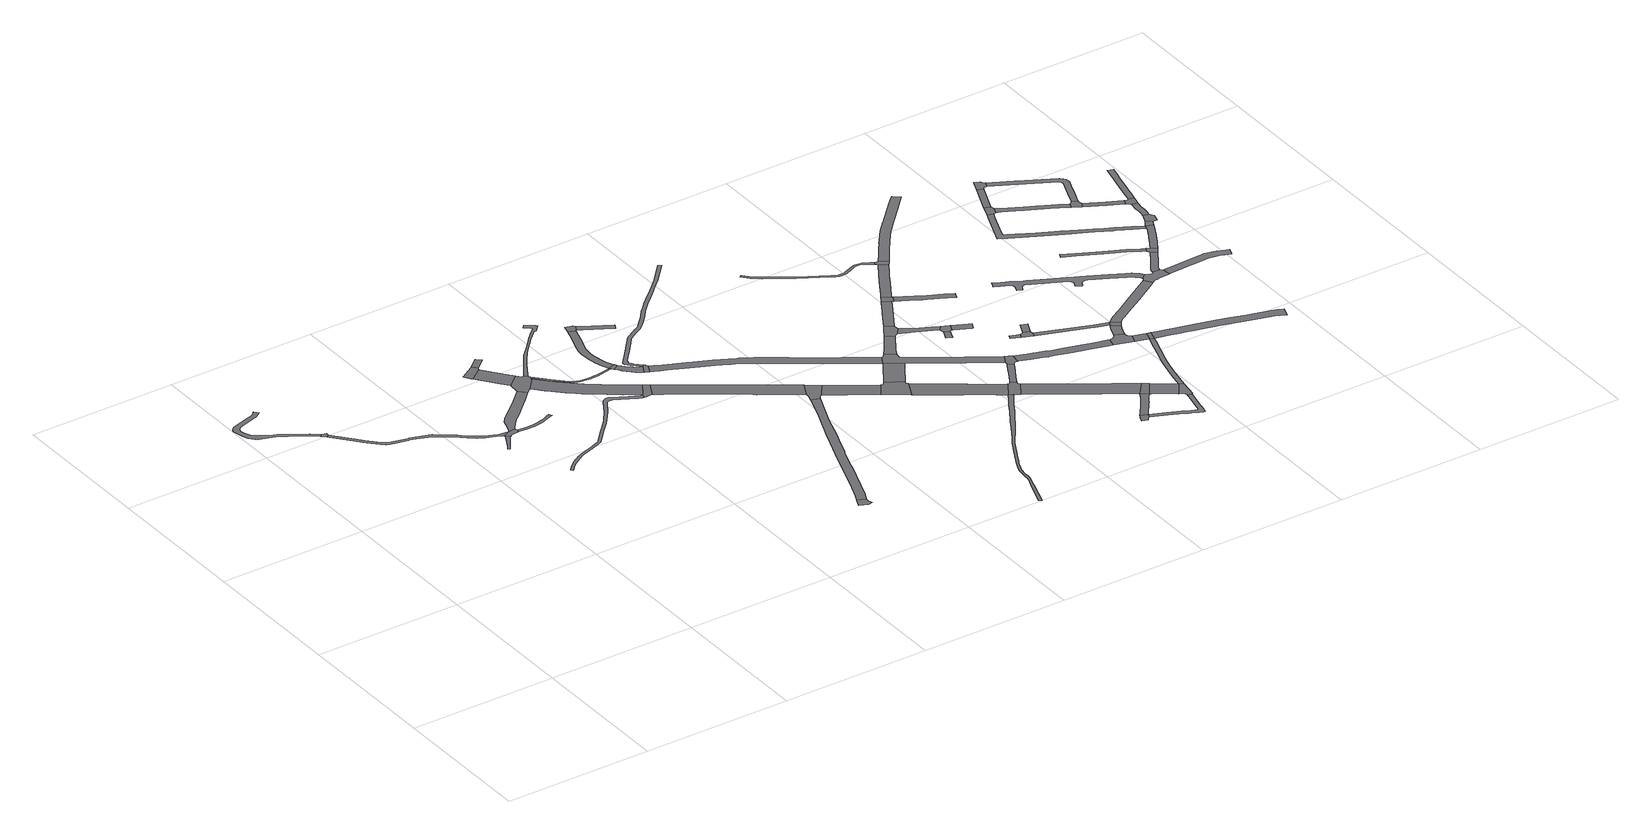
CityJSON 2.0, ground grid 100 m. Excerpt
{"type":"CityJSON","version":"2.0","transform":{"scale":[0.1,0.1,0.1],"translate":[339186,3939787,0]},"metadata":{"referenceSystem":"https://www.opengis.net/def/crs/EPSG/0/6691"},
"CityObjects":{
"road1":{"type":"Road","attributes":{"RoadStructureAttribute.sectionType":"1"},"geometry":[{"type":"MultiSurface","lod":"1","boundaries":[[[0,1,2,3,4,5,6,7,8,9,10,11,12,13,14,15,16,17,18,19,20,21,22,23,24,25,26,27,28,29,30,31,32,33,34,35,36,37,38,39,40,41,42,43,44,45,46]]]}]},
"road2":{"type":"Road","geometry":[{"type":"MultiSurface","lod":"1","boundaries":[[[47,48,49,50,51,23,22]]]}]},
"road3":{"type":"Road","attributes":{"RoadStructureAttribute.sectionType":"1"},"geometry":[{"type":"MultiSurface","lod":"1","boundaries":[[[52,53,54,55,56,57,58,59,60,61,62,63,64,65,66,67,68,69,70,48,47,71,72,73,74,75,76,77,78,79,80,81,82,83,84,85,86,87,88,89,90,91,92,93,94,95,96,97]]]}]},
"road4":{"type":"Road","geometry":[{"type":"MultiSurface","lod":"1","boundaries":[[[98,99,100,101,102,103,104,105]]]}]},
"road5":{"type":"Road","geometry":[{"type":"MultiSurface","lod":"1","boundaries":[[[106,97,96,98,105,107,108,109,110,111,112]]]}]},
"road6":{"type":"Road","attributes":{"RoadStructureAttribute.sectionType":"1"},"geometry":[{"type":"MultiSurface","lod":"1","boundaries":[[[113,114,115,116,117,118,119,120,121,122,123,124,125,126,127,128,129,130,131,132,110,109]]]}]},
"road7":{"type":"Road","attributes":{"RoadStructureAttribute.sectionType":"1"},"geometry":[{"type":"MultiSurface","lod":"1","boundaries":[[[133,134,135,136,137,138,139,140,141,142,143,144,145,146,147,148,149,150,106,112]]]}]},
"road8":{"type":"Road","attributes":{"RoadStructureAttribute.sectionType":"1"},"geometry":[{"type":"MultiSurface","lod":"1","boundaries":[[[151,152,153,154,155,156,157,158,159,160,161,162,163,164,165,166,167,168,169,170,171,172,173,174,175,176,177,178,179,180,181,182,183,184,185,186,187,188,189,190,191,192,193,194,195,196,197,198,199,200,201,202,203,204,205,206,207,208,209,210,211]]]}]},
"road9":{"type":"Road","geometry":[{"type":"MultiSurface","lod":"1","boundaries":[[[212,213,214,215,216,217,218,219,220]]]}]},
"road10":{"type":"Road","attributes":{"function":"2","RoadStructureAttribute.sectionType":"1"},"geometry":[{"type":"MultiSurface","lod":"1","boundaries":[[[221,222,223,224,217,216,225,226,227]]]}]},
"road11":{"type":"Road","geometry":[{"type":"MultiSurface","lod":"1","boundaries":[[[228,229,230,212,220]]]}]},
"road12":{"type":"Road","geometry":[{"type":"MultiSurface","lod":"1","boundaries":[[[231,232,233,234,235,236,237,238,239,240,241,242,243,244,245,246,247,248,249,250,251,252,253,254,255,256,257,258,259,260,261,262,263,264,265,266,221,227,141,140,267,268]]]}]},
"road13":{"type":"Road","attributes":{"function":"2","RoadStructureAttribute.sectionType":"1"},"geometry":[{"type":"MultiSurface","lod":"1","boundaries":[[[269,270,271,272,273,274,275,276,277,278,279,280,281,282,283,284,285,286,231,268]]]}]},
"road14":{"type":"Road","geometry":[{"type":"MultiSurface","lod":"1","boundaries":[[[287,288,289,290,291,292,293,294,295]]]}]},
"road15":{"type":"Road","attributes":{"RoadStructureAttribute.sectionType":"1"},"geometry":[{"type":"MultiSurface","lod":"1","boundaries":[[[296,297,298,299,300,301,302,303,304,305,306,307,308,309,310,311,312,313,314,315,316,264,263,317,318,319,320,321,322,323,324,325,326,327,328,329,330,331,332,333,334,335,336]]]}]},
"road16":{"type":"Road","geometry":[{"type":"MultiSurface","lod":"1","boundaries":[[[337,281,280,338,151,211,339,340,341,342,343]]]}]},
"road17":{"type":"Road","geometry":[{"type":"MultiSurface","lod":"1","boundaries":[[[344,345,247,246,346]]]}]},
"road18":{"type":"Road","attributes":{"RoadStructureAttribute.sectionType":"1"},"geometry":[{"type":"MultiSurface","lod":"1","boundaries":[[[347,348,349,350,351,352,344,346,353,354,355,356,357,358,359]]]}]},
"road19":{"type":"Road","attributes":{"RoadStructureAttribute.sectionType":"1"},"geometry":[{"type":"MultiSurface","lod":"1","boundaries":[[[360,361,362,363,364,365,366,367,368,369,370,371,372,373,374,375,247,345,376,377,378,379,380,381,382,383,384,385,386,387,388,389,390,391]]]}]},
"road20":{"type":"Road","geometry":[{"type":"MultiSurface","lod":"1","boundaries":[[[392,393,394,395,347,359,396,397]]]}]},
"road21":{"type":"Road","attributes":{"RoadStructureAttribute.sectionType":"1"},"geometry":[{"type":"MultiSurface","lod":"1","boundaries":[[[398,399,400,401,402,403,404,405,406,407,408,289,288,409,410,411,412,413,414,415,416,417,418,419]]]}]},
"road22":{"type":"Road","geometry":[{"type":"MultiSurface","lod":"1","boundaries":[[[390,420,421,422,423,424,425,426,427,391]]]}]},
"road23":{"type":"Road","attributes":{"function":"2","RoadStructureAttribute.sectionType":"1"},"geometry":[{"type":"MultiSurface","lod":"1","boundaries":[[[428,429,430,431,432,433,434,435,436,437,438,439,440,441,442,443,444,445,446,447,448,337,343]]]}]},
"road24":{"type":"Road","attributes":{"RoadStructureAttribute.sectionType":"1"},"geometry":[{"type":"MultiSurface","lod":"1","boundaries":[[[422,449,450,451,452,453,454,455,456,457,423]]]}]},
"road25":{"type":"Road","geometry":[{"type":"MultiSurface","lod":"1","boundaries":[[[458,438,437,459,460,461,398,419,462,463,464]]]}]},
"road26":{"type":"Road","attributes":{"RoadStructureAttribute.sectionType":"1"},"geometry":[{"type":"MultiSurface","lod":"1","boundaries":[[[395,465,466,467,468,469,470,471,472,473,474,475,476,477,478,479,480,481,482,483,484,485,486,487,488,489,490,491,492,493,494,495,496,497,498,499,500,501,502,503,504,505,506,507,508,509,510,511,512,513,514,515,516,517,518,519,520,521,522,523,524,525,526,527,528,529,347]]]}]},
"road27":{"type":"Road","attributes":{"RoadStructureAttribute.sectionType":"1"},"geometry":[{"type":"MultiSurface","lod":"1","boundaries":[[[530,531,532,533,534,535,536,537,538,539,540,541,542,543,544,545,546,547,548,549,550,551,552,553,554,555,556,557,558,559,560,561,562,563,564,565,566,567,568,569,570,571,392,397]]]}]},
"road28":{"type":"Road","attributes":{"function":"2","RoadStructureAttribute.sectionType":"1"},"geometry":[{"type":"MultiSurface","lod":"1","boundaries":[[[572,573,574,575,576,458,464]]]}]},
"road29":{"type":"Road","attributes":{"RoadStructureAttribute.sectionType":"1"},"geometry":[{"type":"MultiSurface","lod":"1","boundaries":[[[577,578,579,580,581,582,583,584,585,586,587,588,589,590,591,592,593,594,595,596,597,598,599,600,601,602,603,604,605,606,607,608,609,610,611,612,613,614,615,616,617,618,619,620,621,622,623,624,625,626,627,628,629,630,631,632,633,634,635,636,637,638]]]}]},
"road30":{"type":"Road","geometry":[{"type":"MultiSurface","lod":"1","boundaries":[[[639,640,641,642,643,644,645,646,647,575,574,648,649]]]}]},
"road31":{"type":"Road","geometry":[{"type":"MultiSurface","lod":"1","boundaries":[[[650,651,645,644,652,653,654,655,656]]]}]},
"road32":{"type":"Road","attributes":{"function":"2","RoadStructureAttribute.sectionType":"1"},"geometry":[{"type":"MultiSurface","lod":"1","boundaries":[[[657,658,659,660,661,662,639,649,663,664,665,666,667,668,638]]]}]},
"road33":{"type":"Road","attributes":{"RoadStructureAttribute.sectionType":"1"},"geometry":[{"type":"MultiSurface","lod":"1","boundaries":[[[669,670,671,672,673,674]]]}]},
"road34":{"type":"Road","attributes":{"RoadStructureAttribute.sectionType":"1"},"geometry":[{"type":"MultiSurface","lod":"1","boundaries":[[[655,675,676,677,678,679,680,681,682,683,684,685,686,687,688,689,690,691,692,693,694,672,671,695,547,546,656]]]}]},
"road35":{"type":"Road","geometry":[{"type":"MultiSurface","lod":"1","boundaries":[[[696,697,698,699,700,701,702,703,704,657,638,637,705,706]]]}]},
"road36":{"type":"Road","geometry":[{"type":"MultiSurface","lod":"1","boundaries":[[[707,708,669,674,709,710,711,712,713,714]]]}]},
"road37":{"type":"Road","attributes":{"RoadStructureAttribute.sectionType":"1"},"geometry":[{"type":"MultiSurface","lod":"1","boundaries":[[[701,715,716,717,718,719,720,721,722,702]]]}]},
"road38":{"type":"Road","attributes":{"RoadStructureAttribute.sectionType":"1"},"geometry":[{"type":"MultiSurface","lod":"1","boundaries":[[[723,724,725,726,727,711,710,728,729,730,731]]]}]},
"road39":{"type":"Road","attributes":{"RoadStructureAttribute.sectionType":"1"},"geometry":[{"type":"MultiSurface","lod":"1","boundaries":[[[713,732,733,734,735,736,737,714]]]}]},
"road40":{"type":"Road","geometry":[{"type":"MultiSurface","lod":"1","boundaries":[[[738,739,740,741]]]}]},
"road41":{"type":"Road","geometry":[{"type":"MultiSurface","lod":"1","boundaries":[[[742,743,744,685,684,745,746,747,718,717,748,749,750,751,752]]]}]},
"road42":{"type":"Road","geometry":[{"type":"MultiSurface","lod":"1","boundaries":[[[753,754,755,756,757,758,759,760]]]}]},
"road43":{"type":"Road","attributes":{"function":"2","RoadStructureAttribute.sectionType":"1"},"geometry":[{"type":"MultiSurface","lod":"1","boundaries":[[[761,762,763,764,765,696,706,766,767,768,769,770,771]]]}]},
"road44":{"type":"Road","attributes":{"RoadStructureAttribute.sectionType":"1"},"geometry":[{"type":"MultiSurface","lod":"1","boundaries":[[[772,773,774,775,776,777,778,779,780,781,782,783,784,785,786,787,788,789,790,791,792,793,794,795,796,797,798,799,800,801,802,803,804,805,806,807,808,809]]]}]},
"road45":{"type":"Road","geometry":[{"type":"MultiSurface","lod":"1","boundaries":[[[810,741,740,811,812,813,814,723,731]]]}]},
"road46":{"type":"Road","geometry":[{"type":"MultiSurface","lod":"1","boundaries":[[[733,815,816,817,818,819,734]]]}]},
"road47":{"type":"Road","attributes":{"RoadStructureAttribute.sectionType":"1"},"geometry":[{"type":"MultiSurface","lod":"1","boundaries":[[[820,821,822,823,824,825,814,813]]]}]},
"road48":{"type":"Road","attributes":{"RoadStructureAttribute.sectionType":"1"},"geometry":[{"type":"MultiSurface","lod":"1","boundaries":[[[826,827,828,829,830,753,760,831,832,833,834,835,836,837,770]]]}]},
"road49":{"type":"Road","attributes":{"RoadStructureAttribute.sectionType":"1"},"geometry":[{"type":"MultiSurface","lod":"1","boundaries":[[[759,838,839,840,841,842,843,844,845,846,847,848,849,850,851,852,853,854,855,856,857,858,859,860,861,862,863,760]]]}]},
"road50":{"type":"Road","attributes":{"RoadStructureAttribute.sectionType":"1"},"geometry":[{"type":"MultiSurface","lod":"1","boundaries":[[[864,865,866,867,868,869,870,871,818,817,872,873,874,875,876,877,878]]]}]},
"road51":{"type":"Road","attributes":{"RoadStructureAttribute.sectionType":"1"},"geometry":[{"type":"MultiSurface","lod":"1","boundaries":[[[879,880,881,882]]]}]},
"road52":{"type":"Road","attributes":{"RoadStructureAttribute.sectionType":"1"},"geometry":[{"type":"MultiSurface","lod":"1","boundaries":[[[815,883,884,885,886,887,888,889,890,891,892,816]]]}]},
"road53":{"type":"Road","geometry":[{"type":"MultiSurface","lod":"1","boundaries":[[[770,837,893,771]]]}]},
"road54":{"type":"Road","geometry":[{"type":"MultiSurface","lod":"1","boundaries":[[[894,895,896,897,898,899,900,901,902,879,882,903,904]]]}]},
"road55":{"type":"Road","attributes":{"RoadStructureAttribute.sectionType":"1"},"geometry":[{"type":"MultiSurface","lod":"1","boundaries":[[[905,906,907,908,909,910,911,912,913,914,915,742,752,916,917,918,919,920,921,922,923,924,925,926]]]}]},
"road56":{"type":"Road","attributes":{"function":"2","RoadStructureAttribute.sectionType":"1"},"geometry":[{"type":"MultiSurface","lod":"1","boundaries":[[[927,893,837,928,929,930]]]}]},
"road57":{"type":"Road","geometry":[{"type":"MultiSurface","lod":"1","boundaries":[[[931,932,899,898]]]}]},
"road58":{"type":"Road","geometry":[{"type":"MultiSurface","lod":"1","boundaries":[[[933,934,935,878,877,936,937,938,939,772,809]]]}]},
"road59":{"type":"Road","geometry":[{"type":"MultiSurface","lod":"1","boundaries":[[[940,941,942,927,930,943,944,945,852,851]]]}]},
"road60":{"type":"Road","attributes":{"RoadStructureAttribute.sectionType":"1"},"geometry":[{"type":"MultiSurface","lod":"1","boundaries":[[[903,946,947,948,949,950,951,952,953,904]]]}]},
"road61":{"type":"Road","attributes":{"RoadStructureAttribute.sectionType":"1"},"geometry":[{"type":"MultiSurface","lod":"1","boundaries":[[[954,955,956,957,958,959,960,961,962,963,927,942,964,965,966,967,968]]]}]},
"road62":{"type":"Road","geometry":[{"type":"MultiSurface","lod":"1","boundaries":[[[969,970,971,972,973,974,975,976,977,978,979,980,981,905,926]]]}]},
"road63":{"type":"Road","attributes":{"RoadStructureAttribute.sectionType":"1"},"geometry":[{"type":"MultiSurface","lod":"1","boundaries":[[[982,976,975,983,984,985]]]}]},
"road64":{"type":"Road","attributes":{"RoadStructureAttribute.sectionType":"1"},"geometry":[{"type":"MultiSurface","lod":"1","boundaries":[[[969,954,986,970]]]}]},
"road65":{"type":"Road","attributes":{"RoadStructureAttribute.sectionType":"1"},"geometry":[{"type":"MultiSurface","lod":"1","boundaries":[[[937,987,988,989,990,991,992,993,994,995,996,997,998,999,1000,1001,1002,1003,1004,1005,1006,1007,1008,1009,1010,1011,1012,1013,1014,1015,1016,1017,1018,1019,1020,938]]]}]},
"road66":{"type":"Road","geometry":[{"type":"MultiSurface","lod":"1","boundaries":[[[984,1021,1022,1023,950,949,985]]]}]},
"road67":{"type":"Road","geometry":[{"type":"MultiSurface","lod":"1","boundaries":[[[954,968,1024,986]]]}]},
"road68":{"type":"Road","attributes":{"RoadStructureAttribute.sectionType":"1"},"geometry":[{"type":"MultiSurface","lod":"1","boundaries":[[[1025,1026,1027,1028,1029,1030,1031,1032,1033,1034,1035,1036,1037,1038,1039,1040,1041,1042,1043,1044,1045,1046,1047,1048,1049,1050,1051,1052,1053,1054,1055,1056,1057,1058,1059,1060,1061,1062,1063,1064,1065,1066,1067,1068,1069,1070,1071]]]}]},
"road69":{"type":"Road","attributes":{"RoadStructureAttribute.sectionType":"1"},"geometry":[{"type":"MultiSurface","lod":"1","boundaries":[[[1072,1073,1074,1075,1076,1077,1078,1079,1080,1081,1082,1022,1021,1083,1084,1085,1086,1087,1088,1089,1090,1091]]]}]},
"road70":{"type":"Road","attributes":{"RoadStructureAttribute.sectionType":"1"},"geometry":[{"type":"MultiSurface","lod":"1","boundaries":[[[1092,1093,1094,1095,1096,1097,1098,1099,1100,1101,1102,1024,968,1103,1104,1105,1106,1107,1108,1109,1110,1111,1112,1113,1114,1115]]]}]},
"road71":{"type":"Road","geometry":[{"type":"MultiSurface","lod":"1","boundaries":[[[1116,1117,1118,1119,1120,1121,1122,1123]]]}]},
"road72":{"type":"Road","geometry":[{"type":"MultiSurface","lod":"1","boundaries":[[[1124,1125,1126,1127,1128,1129,1130,1131,1132,1133,1134,1135,1136,1137,1138,1139,1140,1141,1142,1143,1025,1071,1144,1145,1072,1091]]]}]},
"road73":{"type":"Road","attributes":{"RoadStructureAttribute.sectionType":"1"},"geometry":[{"type":"MultiSurface","lod":"1","boundaries":[[[1146,1147,1148,1149,1150,1151,1152,1153,1154,1155,1156,1157]]]}]},
"road74":{"type":"Road","attributes":{"RoadStructureAttribute.sectionType":"1"},"geometry":[{"type":"MultiSurface","lod":"1","boundaries":[[[1118,1117,1158,1159,1160]]]}]},
"road75":{"type":"Road","attributes":{"RoadStructureAttribute.sectionType":"1"},"geometry":[{"type":"MultiSurface","lod":"1","boundaries":[[[1161,1162,1163,1164,1165,1166,1167,1168,1169,1170,1171,1172,1173,1174,1175,1176,1120,1119,1177,1178,1179,1180,1181,1182,1183,1184,1185,1186,1187,1188,1189,1190,1191,1192]]]}]},
"road76":{"type":"Road","attributes":{"RoadStructureAttribute.sectionType":"1"},"geometry":[{"type":"MultiSurface","lod":"1","boundaries":[[[1193,1194,1195,1196,1197,1198,1199,1134,1133,1200,1201,1202,1203,1204]]]}]},
"road77":{"type":"Road","attributes":{"RoadStructureAttribute.sectionType":"1"},"geometry":[{"type":"MultiSurface","lod":"1","boundaries":[[[1205,1206,1207,1208,1209,1210,1116,1123,1211,1212,1213,1214,1215,1216,1217,1218]]]}]},
"road78":{"type":"Road","geometry":[{"type":"MultiSurface","lod":"1","boundaries":[[[1219,1220,1221,1222,1223,1224,1225,1160,1159,1226,1227,1228,1229,1230,1231]]]}]},
"road79":{"type":"Road","geometry":[{"type":"MultiSurface","lod":"1","boundaries":[[[1203,1232,1233,1234,1157,1156,1235,1236,1237,1238,1204]]]}]},
"road80":{"type":"Road","attributes":{"RoadStructureAttribute.sectionType":"1"},"geometry":[{"type":"MultiSurface","lod":"1","boundaries":[[[1239,1240,1241,1242,1243,1244,1245,1246,1247,1248,1249,1129,1128,1250,1251,1252,1253,1254,1255,1256,1257,1258,1259,1260,1261,1262]]]}]},
"road81":{"type":"Road","attributes":{"RoadStructureAttribute.sectionType":"1"},"geometry":[{"type":"MultiSurface","lod":"1","boundaries":[[[1230,1263,1264,1265,1266,1267,1268,1269,1270,1271,1272,1273,1274,1275,1276,1277,1278,1279,1280,1281,1282,1283,1231]]]}]},
"road82":{"type":"Road","geometry":[{"type":"MultiSurface","lod":"1","boundaries":[[[1217,1284,1285,1286,1287,1288,1273,1272,1289,1290,1218]]]}]},
"road83":{"type":"Road","attributes":{"RoadStructureAttribute.sectionType":"1"},"geometry":[{"type":"MultiSurface","lod":"1","boundaries":[[[1291,1292,1293,1294,1295,1234,1233,1296,1297,1298,1299,1300,1192,1191]]]}]},
"road84":{"type":"Road","geometry":[{"type":"MultiSurface","lod":"1","boundaries":[[[1301,1192,1300,1302]]]}]},
"road85":{"type":"Road","attributes":{"RoadStructureAttribute.sectionType":"1"},"geometry":[{"type":"MultiSurface","lod":"1","boundaries":[[[1303,1304,1305,1306,1286,1285]]]}]},
"road86":{"type":"Road","geometry":[{"type":"MultiSurface","lod":"1","boundaries":[[[1307,1308,1309,1310,1311,1301,1302,1312,1313]]]}]},
"road87":{"type":"Road","attributes":{"RoadStructureAttribute.sectionType":"1"},"geometry":[{"type":"MultiSurface","lod":"1","boundaries":[[[1314,1315,1316,1317,1318,1319,1320,1321,1322,1323,1324,1325,1326,1309,1308]]]}]},
"road88":{"type":"Road","geometry":[{"type":"MultiSurface","lod":"1","boundaries":[[[1327,1328,1305,1304,1329,1321,1320,1330,1331,1332]]]}]},
"road89":{"type":"Road","attributes":{"RoadStructureAttribute.sectionType":"1"},"geometry":[{"type":"MultiSurface","lod":"1","boundaries":[[[1333,1334,1335,1336,1337,1338,1332,1331,1339,1340,1341,1342,1343,1344,1345]]]}]}
},
"vertices":[
[210,3451,0],[195,3443,0],[171,3437,0],[55,3403,0],[35,3393,0],[19,3380,0],[11,3370,0],[8,3361,0],[8,3353,0],[8,3346,0],[19,3289,0],[28,3264,0],[38,3246,0],[63,3211,0],[74,3203,0],[84,3199,0],[141,3180,0],[180,3165,0],[181,3165,0],[215,3148,0],[247,3129,0],[353,3062,0],[405,3021,0],[420,3038,0],[366,3081,0],[259,3149,0],[205,3180,0],[185,3191,0],[126,3222,0],[114,3229,0],[95,3243,0],[81,3256,0],[67,3273,0],[52,3299,0],[46,3318,0],[44,3332,0],[46,3345,0],[52,3357,0],[68,3371,0],[88,3380,0],[179,3408,0],[206,3415,0],[214,3417,0],[222,3421,0],[232,3429,0],[253,3445,0],[231,3473,0],
[432,2992,0],[451,3007,0],[449,3020,0],[452,3028,0],[425,3035,0],
[1335,2432,0],[1289,2441,0],[1208,2473,0],[1173,2496,0],[1098,2557,0],[1080,2574,0],[1062,2590,0],[963,2663,0],[827,2706,0],[823,2707,0],[731,2728,0],[701,2735,0],[684,2742,0],[662,2758,0],[607,2816,0],[597,2828,0],[591,2835,0],[555,2880,0],[460,2994,0],[443,2980,0],[537,2865,0],[574,2820,0],[590,2800,0],[647,2741,0],[672,2722,0],[693,2713,0],[725,2706,0],[810,2687,0],[817,2685,0],[856,2672,0],[949,2641,0],[954,2637,0],[978,2620,0],[1017,2593,0],[1048,2572,0],[1068,2554,0],[1083,2540,0],[1090,2534,0],[1116,2511,0],[1125,2504,0],[1160,2476,0],[1202,2453,0],[1283,2421,0],[1304,2411,0],[1307,2409,0],[1349,2429,0],
[1309,2400,0],[1305,2389,0],[1257,2299,0],[1240,2272,0],[1253,2264,0],[1321,2366,0],[1335,2379,0],[1341,2385,0],
[1354,2430,0],[1349,2389,0],[1372,2394,0],[1402,2397,0],[1409,2421,0],[1404,2429,0],[1404,2438,0],
[1409,2396,0],[1431,2395,0],[1455,2391,0],[1516,2393,0],[1540,2395,0],[1564,2399,0],[1583,2404,0],[1608,2413,0],[1636,2424,0],[1670,2434,0],[1662,2456,0],[1642,2449,0],[1635,2446,0],[1608,2433,0],[1583,2425,0],[1564,2419,0],[1540,2416,0],[1516,2413,0],[1455,2412,0],[1431,2415,0],
[1416,2456,0],[1456,2505,0],[1465,2513,0],[1483,2528,0],[1517,2557,0],[1572,2609,0],[1638,2671,0],[1699,2729,0],[1656,2777,0],[1634,2756,0],[1570,2696,0],[1417,2561,0],[1395,2534,0],[1389,2524,0],[1378,2479,0],[1368,2452,0],[1365,2445,0],[1360,2438,0],
[2243,2319,0],[2236,2321,0],[2168,2356,0],[2076,2407,0],[2064,2411,0],[2043,2412,0],[2027,2406,0],[2014,2396,0],[2006,2386,0],[1945,2288,0],[1897,2221,0],[1874,2193,0],[1812,2129,0],[1755,2066,0],[1735,2046,0],[1727,2039,0],[1717,2032,0],[1706,2028,0],[1653,2008,0],[1574,1981,0],[1553,1972,0],[1539,1966,0],[1522,1956,0],[1501,1942,0],[1474,1924,0],[1437,1891,0],[1414,1867,0],[1426,1856,0],[1427,1855,0],[1432,1859,0],[1450,1878,0],[1485,1909,0],[1511,1927,0],[1532,1941,0],[1547,1950,0],[1561,1956,0],[1580,1964,0],[1659,1991,0],[1713,2011,0],[1725,2016,0],[1738,2024,0],[1746,2031,0],[1750,2035,0],[1768,2054,0],[1826,2118,0],[1888,2181,0],[1911,2210,0],[1963,2278,0],[2025,2369,0],[2029,2373,0],[2037,2377,0],[2040,2378,0],[2044,2379,0],[2046,2379,0],[2055,2378,0],[2056,2378,0],[2068,2374,0],[2155,2331,0],[2205,2303,0],[2227,2294,0],[2237,2292,0],
[1584,3155,0],[1577,3152,0],[1481,3093,0],[1509,3047,0],[1514,3041,0],[1603,3108,0],[1606,3114,0],[1609,3121,0],[1612,3124,0],
[1742,2926,0],[1705,2969,0],[1683,2998,0],[1606,3102,0],[1547,2996,0],[1619,2900,0],[1659,2853,0],
[1633,3142,0],[1681,3184,0],[1653,3214,0],
[1804,2842,0],[1801,2852,0],[1801,2858,0],[1881,2766,0],[1942,2707,0],[1974,2679,0],[1993,2667,0],[2008,2659,0],[2022,2655,0],[2066,2647,0],[2093,2646,0],[2128,2648,0],[2151,2649,0],[2172,2653,0],[2216,2660,0],[2254,2668,0],[2252,2680,0],[2214,2672,0],[2171,2665,0],[2149,2661,0],[2126,2660,0],[2093,2658,0],[2067,2659,0],[2025,2667,0],[2012,2670,0],[1999,2678,0],[1981,2689,0],[1950,2716,0],[1890,2774,0],[1810,2866,0],[1803,2874,0],[1801,2876,0],[1802,2879,0],[1782,2896,0],[1776,2893,0],[1768,2896,0],[1714,2743,0],[1732,2757,0],
[1737,2751,0],[1793,2689,0],[1822,2657,0],[1884,2600,0],[1908,2578,0],[1930,2559,0],[1945,2545,0],[1958,2535,0],[2075,2445,0],[2152,2389,0],[2162,2383,0],[2249,2326,0],[2309,2417,0],[2221,2474,0],[2144,2529,0],[2105,2559,0],[2027,2619,0],[1904,2732,0],
[2677,581,0],[2680,604,0],[2627,629,0],[2623,621,0],[2612,597,0],[2600,567,0],[2656,545,0],[2663,544,0],[2688,554,0],
[2092,3344,0],[2129,3312,0],[2130,3307,0],[2129,3305,0],[2129,3303,0],[2091,3271,0],[2068,3250,0],[2049,3229,0],[2011,3187,0],[1961,3134,0],[1960,3133,0],[1958,3131,0],[1941,3114,0],[1937,3109,0],[1927,3100,0],[1917,3089,0],[1915,3086,0],[1865,3018,0],[1854,3001,0],[1852,2998,0],[1824,2956,0],[1813,2900,0],[1874,2995,0],[1878,3001,0],[1902,3036,0],[1906,3042,0],[1943,3094,0],[1967,3122,0],[1970,3127,0],[1997,3156,0],[2006,3165,0],[2052,3213,0],[2067,3228,0],[2113,3271,0],[2131,3274,0],[2171,3314,0],[2165,3328,0],[2144,3340,0],[2112,3361,0],[2106,3366,0],[2089,3346,0],
[2345,2393,0],[2246,2321,0],[2249,2289,0],[2258,2290,0],[2278,2292,0],[2283,2293,0],[2295,2293,0],
[2310,2682,0],[2299,2699,0],[2268,2653,0],
[2426,2584,0],[2390,2601,0],[2373,2613,0],[2356,2628,0],[2339,2643,0],[2324,2660,0],[2286,2632,0],[2299,2612,0],[2317,2592,0],[2338,2572,0],[2356,2556,0],[2387,2533,0],[2397,2528,0],
[2276,3149,0],[2265,3111,0],[2252,3071,0],[2220,2975,0],[2211,2952,0],[2206,2926,0],[2206,2921,0],[2205,2904,0],[2204,2880,0],[2208,2829,0],[2209,2825,0],[2212,2807,0],[2217,2777,0],[2224,2750,0],[2232,2725,0],[2245,2695,0],[2290,2717,0],[2278,2743,0],[2272,2763,0],[2266,2788,0],[2261,2817,0],[2256,2848,0],[2254,2882,0],[2255,2903,0],[2256,2919,0],[2260,2939,0],[2267,2960,0],[2299,3054,0],[2313,3097,0],[2324,3134,0],[2326,3143,0],[2280,3159,0],
[2455,2572,0],[2452,2577,0],[2449,2589,0],[2446,2594,0],[2398,2527,0],[2427,2513,0],
[3037,1710,0],[3012,1635,0],[2986,1560,0],[2965,1510,0],[2884,1310,0],[2881,1302,0],[2813,1126,0],[2788,1057,0],[2687,774,0],[2682,761,0],[2648,676,0],[2703,652,0],[2743,753,0],[2813,949,0],[2822,973,0],[2869,1105,0],[2872,1113,0],[2921,1239,0],[2940,1289,0],[2962,1355,0],[2994,1450,0],[3094,1692,0],
[2329,3145,0],[2330,3145,0],[2333,3146,0],[2352,3183,0],[2346,3189,0],[2343,3195,0],[2295,3209,0],[2282,3167,0],
[2354,2255,0],[2542,2123,0],[2580,2097,0],[2757,1974,0],[2792,1950,0],[2806,1940,0],[2845,1914,0],[2897,1880,0],[3001,1810,0],[3050,1776,0],[3099,1871,0],[3060,1899,0],[2994,1943,0],[2955,1969,0],[2856,2036,0],[2853,2038,0],[2780,2089,0],[2641,2186,0],[2505,2281,0],[2417,2343,0],[2392,2360,0],
[2366,3126,0],[2473,3063,0],[2533,3030,0],[2536,3028,0],[2554,3063,0],[2537,3073,0],[2494,3097,0],[2434,3132,0],[2387,3160,0],
[3184,1810,0],[3052,1772,0],[3052,1766,0],[3049,1749,0],[3103,1706,0],[3113,1715,0],[3120,1719,0],
[2444,2598,0],[2397,2640,0],[2391,2649,0],[2383,2660,0],[2385,2681,0],[2390,2693,0],[2428,2738,0],[2439,2750,0],[2516,2842,0],[2517,2844,0],[2544,2876,0],[2550,2882,0],[2558,2888,0],[2577,2900,0],[2604,2916,0],[2620,2925,0],[2632,2932,0],[2648,2937,0],[2662,2947,0],[2674,2958,0],[2712,2995,0],[2731,3015,0],[2739,3023,0],[2760,3049,0],[2788,3083,0],[2801,3097,0],[2816,3112,0],[2849,3147,0],[2885,3179,0],[2958,3247,0],[2980,3268,0],[3050,3333,0],[3164,3460,0],[3145,3472,0],[3034,3349,0],[2972,3291,0],[2942,3264,0],[2869,3196,0],[2833,3163,0],[2800,3129,0],[2784,3113,0],[2770,3099,0],[2742,3064,0],[2722,3039,0],[2696,3012,0],[2658,2975,0],[2648,2965,0],[2637,2958,0],[2623,2953,0],[2609,2945,0],[2592,2935,0],[2565,2919,0],[2545,2907,0],[2535,2900,0],[2527,2891,0],[2520,2882,0],[2500,2858,0],[2421,2765,0],[2351,2683,0],[2349,2674,0],[2351,2663,0],[2364,2648,0],[2377,2637,0],[2387,2625,0],[2401,2610,0],
[2477,2489,0],[2484,2486,0],[2525,2468,0],[2583,2442,0],[2589,2440,0],[2647,2412,0],[2706,2387,0],[2790,2351,0],[2866,2313,0],[2876,2308,0],[2919,2288,0],[2993,2239,0],[3222,2081,0],[3235,2072,0],[3409,1952,0],[3463,1916,0],[3621,1810,0],[3657,1865,0],[3544,1940,0],[3524,1954,0],[3461,1996,0],[3446,2005,0],[3364,2062,0],[3321,2091,0],[3257,2135,0],[3196,2178,0],[3138,2219,0],[3105,2242,0],[3030,2293,0],[2954,2338,0],[2942,2344,0],[2910,2359,0],[2903,2363,0],[2896,2366,0],[2815,2407,0],[2733,2446,0],[2674,2471,0],[2669,2473,0],[2616,2499,0],[2565,2521,0],[2505,2548,0],[2490,2555,0],
[3173,1685,0],[3248,1633,0],[3417,1525,0],[3476,1611,0],[3216,1787,0],
[4000,1033,0],[3979,1002,0],[3976,997,0],[3939,933,0],[3888,854,0],[3883,846,0],[3820,738,0],[3816,732,0],[3779,675,0],[3750,630,0],[3738,609,0],[3722,580,0],[3709,554,0],[3671,484,0],[3661,464,0],[3648,441,0],[3633,410,0],[3625,392,0],[3619,378,0],[3612,355,0],[3605,312,0],[3603,273,0],[3601,250,0],[3596,232,0],[3588,211,0],[3583,197,0],[3579,187,0],[3565,158,0],[3546,102,0],[3514,8,0],[3533,1,0],[3581,142,0],[3584,150,0],[3592,181,0],[3602,206,0],[3610,228,0],[3616,248,0],[3618,272,0],[3620,310,0],[3627,352,0],[3633,373,0],[3639,386,0],[3646,404,0],[3661,434,0],[3667,444,0],[3675,457,0],[3685,477,0],[3715,534,0],[3736,573,0],[3763,622,0],[3788,658,0],[3793,666,0],[3822,703,0],[3838,726,0],[3869,772,0],[3944,886,0],[3964,917,0],[4004,986,0],[4007,990,0],[4061,1071,0],[4064,1077,0],[4038,1092,0],
[3620,1532,0],[3614,1540,0],[3611,1545,0],[3612,1552,0],[3614,1557,0],[3617,1564,0],[3504,1625,0],[3492,1610,0],[3487,1608,0],[3501,1464,0],[3565,1419,0],
[3620,1796,0],[3606,1775,0],[3698,1684,0],[3719,1715,0],[3721,1718,0],[3729,1731,0],[3623,1803,0],
[4103,1195,0],[3959,1292,0],[3953,1296,0],[3904,1331,0],[3786,1411,0],[3710,1469,0],[3672,1342,0],[3746,1293,0],[3817,1245,0],[3896,1193,0],[3958,1150,0],[3982,1133,0],
[3802,2049,0],[3720,1933,0],[3687,1889,0],[3748,1842,0],[3775,1889,0],[3855,2015,0],
[3732,1735,0],[3744,1728,0],[3819,1678,0],[3868,1642,0],[3910,1613,0],[3962,1578,0],[4031,1533,0],[4035,1530,0],[4182,1435,0],[4228,1403,0],[4263,1463,0],[4215,1491,0],[4097,1567,0],[4067,1587,0],[3983,1642,0],[3946,1667,0],[3905,1695,0],[3856,1731,0],[3768,1790,0],[3745,1805,0],[3665,1861,0],
[4165,1151,0],[4156,1161,0],[4155,1166,0],[4155,1171,0],[4161,1184,0],[4162,1185,0],[4126,1203,0],[4118,1194,0],[4113,1193,0],[4067,1077,0],[4102,1057,0],
[3846,2120,0],[3805,2054,0],[3858,2019,0],[3883,2031,0],[3920,2082,0],[3917,2085,0],[3917,2115,0],[3863,2148,0],
[4189,1234,0],[4224,1293,0],[4261,1357,0],[4227,1378,0],[4196,1326,0],[4189,1313,0],[4154,1254,0],[4134,1218,0],
[4140,1958,0],[4094,1980,0],[4029,2012,0],[3992,2032,0],[3963,2051,0],[3982,1988,0],[4081,1941,0],[4106,1929,0],[4115,1923,0],
[4011,2268,0],[4061,2350,0],[4007,2383,0],[4000,2371,0],[3957,2301,0],[3943,2279,0],
[4094,1832,0],[4129,1811,0],[4157,1874,0],[4122,1895,0],
[4308,1439,0],[4290,1448,0],[4286,1450,0],[4231,1401,0],[4232,1397,0],[4232,1393,0],[4268,1363,0],[4275,1369,0],[4285,1372,0],[4292,1373,0],[4298,1372,0],
[4553,461,0],[4551,455,0],[4543,440,0],[4528,403,0],[4565,389,0],[4575,403,0],[4586,413,0],[4600,439,0],
[4711,784,0],[4618,848,0],[4428,972,0],[4236,1104,0],[4226,1111,0],[4173,1010,0],[4366,878,0],[4502,789,0],[4555,755,0],[4690,661,0],[4760,750,0],
[4226,2772,0],[4221,2774,0],[4207,2781,0],[4179,2796,0],[4161,2806,0],[4139,2813,0],[4113,2816,0],[4095,2811,0],[4016,2779,0],[4002,2776,0],[3988,2775,0],[3972,2777,0],[3950,2785,0],[3932,2794,0],[3752,2901,0],[3581,3012,0],[3529,3051,0],[3516,3064,0],[3490,3101,0],[3475,3090,0],[3502,3053,0],[3517,3037,0],[3571,2997,0],[3742,2886,0],[3923,2778,0],[3943,2768,0],[3968,2759,0],[3987,2757,0],[4005,2758,0],[4022,2762,0],[4100,2794,0],[4115,2798,0],[4135,2796,0],[4154,2790,0],[4170,2781,0],[4194,2767,0],[4211,2756,0],[4214,2753,0],
[4121,1902,0],[4163,1881,0],[4166,1883,0],[4172,1884,0],[4195,1931,0],
[4072,2347,0],[4094,2387,0],[4087,2391,0],[4033,2424,0],[4020,2403,0],
[4182,1881,0],[4284,1832,0],[4292,1829,0],[4314,1874,0],[4294,1883,0],[4204,1926,0],
[4665,617,0],[4658,607,0],[4638,577,0],[4622,554,0],[4569,483,0],[4609,453,0],[4661,524,0],[4670,536,0],[4679,548,0],[4692,568,0],[4707,591,0],[4735,628,0],
[4721,354,0],[4786,324,0],[4805,315,0],[4823,307,0],[4845,297,0],[4863,289,0],[4880,280,0],[4888,276,0],[4896,274,0],[4911,328,0],[4917,355,0],[4926,395,0],[4942,472,0],[4945,485,0],[4916,491,0],[4912,471,0],[4905,442,0],[4891,376,0],[4885,346,0],[4878,321,0],[4876,316,0],[4857,325,0],[4812,345,0],[4798,351,0],[4784,358,0],[4733,381,0],
[4220,2722,0],[4180,2661,0],[4163,2634,0],[4157,2625,0],[4140,2599,0],[4089,2515,0],[4085,2508,0],[4041,2438,0],[4094,2405,0],[4138,2475,0],[4194,2565,0],[4211,2593,0],[4233,2627,0],[4283,2703,0],[4229,2736,0],
[4481,1615,0],[4418,1638,0],[4406,1607,0],[4468,1582,0],
[4193,2280,0],[4224,2262,0],[4248,2250,0],[4351,2199,0],[4357,2196,0],[4406,2171,0],[4426,2213,0],[4366,2243,0],[4244,2304,0],[4208,2324,0],
[4801,722,0],
[4548,1586,0],[4548,1591,0],[4548,1594,0],[4548,1599,0],[4551,1607,0],[4506,1623,0],[4502,1618,0],[4494,1614,0],[4488,1614,0],[4541,1554,0],[4551,1582,0],
[4885,1263,0],[4874,1265,0],[4786,1289,0],[4711,1309,0],[4609,1338,0],[4536,1360,0],[4500,1372,0],[4464,1384,0],[4426,1396,0],[4395,1406,0],[4328,1431,0],[4305,1371,0],[4373,1344,0],[4444,1322,0],[4479,1310,0],[4484,1309,0],[4516,1299,0],[4591,1275,0],[4691,1249,0],[4755,1232,0],[4843,1210,0],[4870,1203,0],
[4944,622,0],[4745,623,0],[4749,621,0],[4880,530,0],
[4586,1685,0],[4541,1702,0],
[4219,2751,0],[4221,2749,0],[4225,2745,0],[4291,2714,0],[4303,2731,0],[4251,2768,0],[4231,2770,0],
[4949,487,0],[4953,487,0],[4971,603,0],[4910,511,0],[4915,506,0],[4916,499,0],
[4764,1474,0],[4866,1437,0],[4893,1427,0],[4981,1397,0],[4991,1425,0],[4903,1455,0],[4881,1464,0],[4774,1503,0],
[5086,1136,0],[5076,1107,0],[5071,1091,0],[5070,1089,0],[5033,980,0],[5010,913,0],[4999,870,0],[4988,830,0],[4972,770,0],[4957,692,0],[5001,763,0],[5026,856,0],[5039,904,0],[5103,1092,0],[5114,1126,0],
[4999,1163,0],[5019,1226,0],[5004,1235,0],[5000,1238,0],[4996,1244,0],[4994,1254,0],[4995,1268,0],[4936,1292,0],[4930,1278,0],[4924,1274,0],[4917,1270,0],[4909,1266,0],[4899,1265,0],
[4961,1359,0],[5019,1333,0],[5032,1357,0],[4978,1390,0],
[5105,1200,0],
[4365,2818,0],[4374,2831,0],[4390,2854,0],[4418,2892,0],[4425,2902,0],[4428,2907,0],[4434,2914,0],[4470,2963,0],[4502,3001,0],[4521,3023,0],[4559,3064,0],[4580,3086,0],[4680,3188,0],[4773,3288,0],[4730,3327,0],[4712,3309,0],[4689,3286,0],[4672,3270,0],[4652,3249,0],[4646,3243,0],[4626,3223,0],[4543,3134,0],[4535,3126,0],[4522,3114,0],[4454,3042,0],[4445,3032,0],[4437,3022,0],[4421,3002,0],[4384,2953,0],[4373,2939,0],[4366,2928,0],[4339,2891,0],[4314,2854,0],[4297,2831,0],
[5052,1386,0],[5000,1422,0],[4998,1423,0],
[5134,1192,0],
[5473,1754,0],[5471,1755,0],[5464,1766,0],[5455,1776,0],[5440,1790,0],[5419,1806,0],[5386,1823,0],[5297,1869,0],[5178,1930,0],[5144,1948,0],[5082,1981,0],[5072,1986,0],[5007,2017,0],[4855,2091,0],[4841,2098,0],[4766,2138,0],[4721,2160,0],[4670,2185,0],[4650,2144,0],[4689,2125,0],[4745,2098,0],[4752,2094,0],[4758,2070,0],[4744,2034,0],[4763,2026,0],[4778,2019,0],[4795,2049,0],[4796,2050,0],[4798,2051,0],[4820,2058,0],[5060,1941,0],[5067,1936,0],[5075,1910,0],[5059,1875,0],[5094,1857,0],[5098,1856,0],[5115,1888,0],[5143,1897,0],[5157,1890,0],[5276,1829,0],[5366,1783,0],[5394,1768,0],[5411,1755,0],[5423,1744,0],[5428,1738,0],[5434,1729,0],[5439,1720,0],
[5430,1702,0],[5413,1690,0],[5250,1588,0],[5122,1509,0],[5093,1491,0],[5068,1476,0],[5047,1464,0],[5037,1456,0],[5023,1446,0],[5010,1433,0],[5003,1426,0],[5056,1389,0],[5064,1398,0],[5074,1405,0],[5081,1411,0],[5101,1422,0],[5155,1455,0],[5284,1535,0],[5446,1636,0],[5464,1648,0],
[5939,963,0],[5921,969,0],[5900,978,0],[5864,990,0],[5750,1023,0],[5720,1032,0],[5619,1062,0],[5534,1087,0],[5406,1120,0],[5358,1133,0],[5173,1180,0],[5156,1117,0],[5215,1102,0],[5252,1093,0],[5341,1070,0],[5347,1068,0],[5378,1060,0],[5517,1024,0],[5730,962,0],[5793,943,0],[5845,928,0],[5877,917,0],[5892,911,0],[5914,898,0],
[5154,2869,0],[5146,2894,0],[5109,2909,0],[5081,2835,0],[5118,2820,0],[5124,2825,0],[5132,2826,0],[5136,2824,0],
[5478,1656,0],[5490,1661,0],[5505,1664,0],[5531,1667,0],[5599,1673,0],[5594,1730,0],[5587,1732,0],[5581,1736,0],[5578,1739,0],[5575,1744,0],[5528,1750,0],[5527,1740,0],[5524,1736,0],[5519,1733,0],[5515,1732,0],[5509,1732,0],[5504,1733,0],[5497,1736,0],[5488,1740,0],[5480,1746,0],[5439,1716,0],[5437,1709,0],
[5620,2001,0],[5541,2044,0],[5416,2106,0],[5269,2178,0],[5184,2220,0],[5171,2193,0],[5254,2152,0],[5403,2080,0],[5527,2018,0],[5606,1974,0],[5629,1962,0],[5643,1989,0],
[5220,3069,0],[5227,3085,0],[5190,3100,0],
[5716,2238,0],[5625,2286,0],[5568,2316,0],[5514,2344,0],[5393,2406,0],[5390,2407,0],[5337,2435,0],[5207,2503,0],[5098,2559,0],[5052,2583,0],[5041,2587,0],[5035,2591,0],[5032,2598,0],[5031,2605,0],[5034,2615,0],[5103,2786,0],[5066,2801,0],[4977,2576,0],[5033,2547,0],[5069,2529,0],[5188,2467,0],[5302,2410,0],[5372,2375,0],[5375,2374,0],[5403,2360,0],[5462,2330,0],[5498,2313,0],[5598,2262,0],[5611,2256,0],[5701,2209,0],[5771,2171,0],[5786,2200,0],
[5594,1865,0],[5584,1849,0],[5539,1784,0],[5536,1778,0],[5531,1769,0],[5528,1762,0],[5528,1752,0],[5577,1752,0],[5581,1764,0],[5621,1824,0],[5678,1911,0],[5640,1936,0],
[5497,2690,0],[5423,2729,0],[5378,2752,0],[5312,2785,0],[5311,2785,0],[5184,2848,0],[5167,2811,0],[5282,2755,0],[5292,2750,0],[5360,2717,0],[5430,2680,0],[5478,2655,0],[5540,2619,0],[5556,2657,0],
[5269,3138,0],[5264,3144,0],[5260,3151,0],[5258,3163,0],[5221,3179,0],[5215,3163,0],[5190,3101,0],[5238,3097,0],[5244,3100,0],[5248,3100,0],[5252,3099,0],[5259,3097,0],[5274,3134,0],
[5685,1921,0],[5704,1952,0],[5667,1976,0],[5634,1957,0],[5637,1953,0],[5639,1950,0],[5640,1944,0],
[6005,1714,0],[5976,1726,0],[5947,1735,0],[5918,1742,0],[5899,1745,0],[5890,1745,0],[5882,1745,0],[5864,1744,0],[5815,1740,0],[5703,1734,0],[5603,1730,0],[5605,1674,0],[5706,1678,0],[5819,1684,0],[5868,1688,0],[5884,1689,0],[5896,1689,0],[5909,1687,0],[5924,1683,0],[5935,1680,0],[5960,1673,0],[5988,1661,0],[6030,1647,0],[6049,1699,0],
[5425,3013,0],[5426,3013,0],[5641,2899,0],[5650,2890,0],[5653,2882,0],[5655,2876,0],[5655,2871,0],[5641,2836,0],[5612,2763,0],[5579,2679,0],[5615,2659,0],[5648,2743,0],[5678,2821,0],[5695,2863,0],[5695,2881,0],[5691,2896,0],[5683,2912,0],[5666,2931,0],[5575,2979,0],[5444,3048,0],[5432,3055,0],
[5588,2593,0],[5598,2587,0],[5617,2623,0],[5613,2638,0],[5612,2647,0],[5568,2663,0],[5562,2658,0],
[5777,2168,0],[5737,2095,0],[5726,2075,0],[5715,2055,0],[5697,2023,0],[5736,2000,0],[5741,2009,0],[5776,2073,0],[5817,2145,0],[5832,2178,0],
[5812,2241,0],[5849,2213,0],
[5730,2519,0],[5827,2471,0],[5845,2506,0],[5748,2555,0],
[5879,2290,0],[5877,2295,0],[5838,2304,0],[5833,2284,0],[5819,2255,0],[5882,2216,0],[5894,2264,0],
[5882,2321,0],[5887,2356,0],[5887,2374,0],[5887,2394,0],[5887,2395,0],[5892,2426,0],[5895,2440,0],[5854,2445,0],[5853,2431,0],[5848,2406,0],[5847,2398,0],[5847,2358,0],[5843,2327,0],
[5868,2501,0],[5864,2500,0],[5853,2452,0],[5902,2471,0],[5909,2497,0],[5872,2507,0],
[5952,2840,0],[5945,2818,0],[5940,2795,0],[5924,2730,0],[5895,2605,0],[5883,2554,0],[5922,2545,0],[5931,2585,0],[5939,2620,0],[5963,2721,0],[5974,2766,0],[5984,2807,0],[5990,2827,0]
]}
